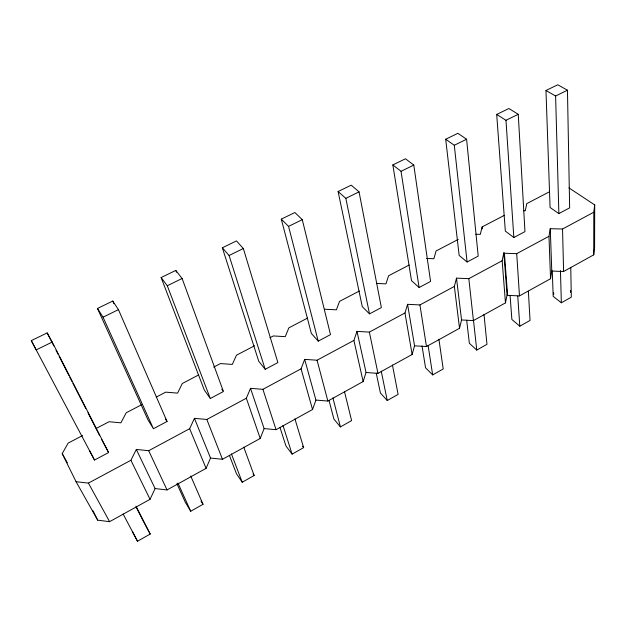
<?xml version="1.0" encoding="UTF-8"?>
<svg xmlns="http://www.w3.org/2000/svg" width="626" height="626" viewBox="0 0 626 626"><rect width="100%" height="100%" fill="white"/><g stroke="black" fill="none" stroke-linecap="round" stroke-linejoin="round"><path stroke-width="0.94" d="M593.8 212.206L562.539 229.014L550.27 228.693L548.979 236.307L516.708 253.655L504.399 253.248L503.844 252.81L507.076 294.909L507.616 295.355L519.478 295.902L550.544 278.726L551.772 271.05L563.603 271.504L593.722 254.845L593.8 212.206L594.7 204.913L568.94 187.894M594.7 204.913L594.598 247.473L593.722 254.845M503.844 252.81L502.146 260.745L468.827 278.656L456.503 278.147L454.359 286.426L419.929 304.932L407.581 304.322L414.561 345.818L426.462 346.554L459.531 328.282L461.55 319.964L473.428 320.598L505.464 302.89L507.076 294.909M504.196 215.407L482.122 226.933L480.298 234.374L475.76 234.249M407.581 304.322L404.975 312.969L369.363 332.109L357 331.381L366.046 372.509L377.963 373.354L412.119 354.48L414.561 345.818M357 331.381L353.901 340.419L317.061 360.216L304.682 359.371L315.927 400.084L327.86 401.047L363.143 381.547L366.046 372.509M304.682 359.371L301.059 368.824L262.912 389.325L250.525 388.347L264.117 428.591L276.058 429.679L312.538 409.514L315.927 400.084M250.525 388.347L246.339 398.23L206.83 419.467L194.443 418.348L210.539 458.068L222.48 459.288L260.22 438.435L264.117 428.591M194.443 418.348L189.655 428.693L148.706 450.704L136.327 449.445L155.091 488.57L167.032 489.931L206.087 468.35L210.539 458.068M82.648 435.524L68.156 443.091L62.209 453.623L76.059 481.691L97.687 520.159L109.605 521.669L150.06 499.313L155.091 488.57M76.059 481.691L88.415 483.108L130.897 460.274L136.327 449.445M123.072 513.93L137.493 541.224L150.224 534.056L136.014 506.215M176.915 483.718L185.304 502.232L190.711 511.246L203.027 504.306L190.727 475.995M229.406 455.368L236.417 473.632L242.215 482.231L254.14 475.51L243.749 447.097M279.986 427.425L285.918 445.923L292.084 454.132L303.641 447.621L294.916 418.833M328.979 400.358L333.901 419.068L340.411 426.909L351.601 420.602L344.457 391.477M376.249 373.19L380.42 393.034L387.251 400.515L398.105 394.403L392.432 364.974M422.018 345.842L425.547 367.783L432.676 374.919L443.208 368.988L438.92 339.292M466.675 320.191L469.351 343.267L476.754 350.09L486.973 344.331L484 314.393M510.08 295.269L511.872 319.471L519.791 326.209L530.05 320.426L528.375 291.246M552.296 271.027L553.181 296.356L561.35 302.788L571.311 297.178L570.755 267.451M31.3 340.63L94.503 460.04L108.611 452.543L52.216 342.062L47.169 332.915L31.3 340.63L36.175 349.911L52.216 342.062M153.425 428.724L167.04 421.486L118.447 309.643L112.743 301.051L97.484 308.469L147.916 419.733L153.425 428.724L103.04 317.186L97.484 308.469M210.289 398.504L223.427 391.524L182.103 278.484L175.789 270.409L161.117 277.545L204.295 389.982L210.289 398.504L167.291 285.738L161.117 277.545M265.189 369.324L277.881 362.579L243.334 248.514L236.464 240.924L222.34 247.786L258.749 361.241L265.189 369.324L229.085 255.494L222.34 247.786M318.227 341.139L330.497 334.62L302.28 219.663L294.893 212.527L281.285 219.139L311.372 333.462L318.227 341.139L288.555 226.385L281.285 219.139M369.504 313.884L381.367 307.585L359.058 191.869L351.202 185.163L338.087 191.533L362.258 306.607L369.504 313.884L345.834 198.348L338.087 191.533M419.099 287.53L430.578 281.426L413.794 165.084L405.499 158.769L392.846 164.92L411.501 280.62L419.099 287.53L401.039 171.321L392.846 164.92M467.09 262.02L478.201 256.112L466.589 139.238L457.896 133.307L445.689 139.238L459.163 255.455L467.09 262.02L454.288 145.263L445.689 139.238M513.844 237.536L524.964 231.62L518.25 114.292L508.883 108.525L496.7 114.448L505.331 231.088L513.844 237.536L505.972 120.302L496.7 114.448M558.869 213.591L569.652 207.863L567.461 90.199L557.75 84.776L545.974 90.496L550.074 207.48L558.869 213.591L555.606 96.005L545.974 90.496M96.279 428.403L109.065 421.728L120.912 422.84L126.225 412.769L141.679 404.701M156.273 397.08L165.718 392.15L177.581 393.12L182.299 383.495L198.411 375.076M213.677 367.11L220.462 363.565L232.324 364.41L236.479 355.2L254.5 345.787M269.939 337.727L273.374 335.935L285.237 336.671L288.868 327.844L307.562 318.086M359.402 291.012L339.542 301.38L336.412 309.831L324.55 309.213M409.177 265.025L388.597 275.769L385.929 283.868L376.813 283.468M458.271 239.39L436.095 250.963L433.865 258.726L426.588 258.468M549.581 191.705L526.74 203.638L525.308 210.774L523.492 210.735M103.04 317.186L118.447 309.643M167.291 285.738L182.103 278.484M229.085 255.494L243.334 248.514M288.555 226.385L302.28 219.663M345.834 198.348L359.058 191.869M401.039 171.321L413.794 165.084M454.288 145.263L466.589 139.238M505.972 120.302L518.25 114.292M555.606 96.005L567.461 90.199M302.499 446.142L303.641 447.621M221.768 389.223L222.872 390.757M253.068 473.96L254.14 475.51M165.507 419.068L167.04 421.486M201.024 501.066L203.027 504.306M62.209 453.623L67.365 462.825M88.415 483.108L109.605 521.669M108.611 452.543L101.725 439.71M145.608 525.558L150.224 534.056M132.516 531.771L137.493 541.224M89.51 450.563L94.503 460.04M47.169 332.915L53.828 345.943M56.043 350.286L58.257 354.621M59.149 356.358L68.907 375.459M69.791 377.196L72.006 381.539M72.898 383.276L85.754 408.449M87.976 412.792L99.503 435.367M136.249 507.295L145.146 524.705M93.047 510.808L97.687 520.159M130.897 460.274L150.06 499.313M148.706 450.704L167.032 489.931M177.964 483.045L190.711 511.246M112.743 301.051L113.909 303.727M189.655 428.693L206.087 468.35M206.83 419.467L222.48 459.288M231.417 453.913L242.215 482.231M175.789 270.409L176.462 272.24M246.339 398.23L260.22 438.435M262.912 389.325L276.058 429.679M282.983 425.43L292.084 454.132M301.059 368.824L312.538 409.514M317.061 360.216L327.86 401.047M332.899 397.862L340.411 426.909M353.901 340.419L363.143 381.547M369.363 332.109L377.963 373.354M381.234 371.155L387.251 400.515M404.975 312.969L412.119 354.48M419.929 304.932L426.462 346.554M428.074 345.286L432.676 374.919M454.359 286.426L459.531 328.282M456.503 278.147L461.55 319.964M473.475 320.207L476.754 350.09M468.827 278.656L473.428 320.598M482.122 226.933L482.302 228.866M502.146 260.745L505.464 302.89M504.399 253.248L507.616 295.355M517.772 296.106L519.791 326.209M516.708 253.655L519.478 295.902M550.27 228.693L551.772 271.05M548.979 236.307L550.544 278.726M553.634 292.483L553.697 294.431M560.45 270.534L561.35 302.788M562.539 229.014L563.603 271.504M570.591 290.441L570.63 292.358"/></g></svg>
